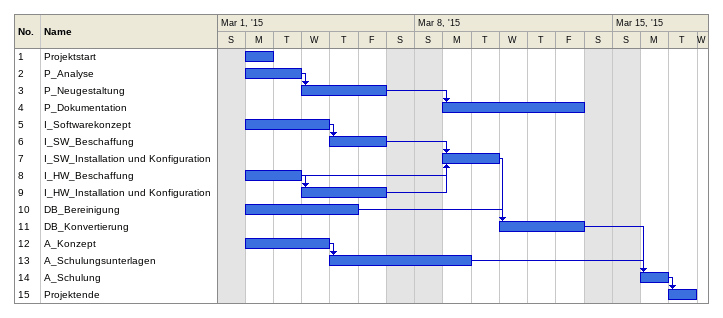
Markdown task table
| ID | Task | Start | Finish | Predecessors |
|---|---|---|---|---|
| 1 | Projektstart | 2015-03-02 | 2015-03-02 |  |
| 2 | P_Analyse | 2015-03-02 | 2015-03-03 |  |
| 3 | P_Neugestaltung | 2015-03-04 | 2015-03-06 | 2 |
| 4 | P_Dokumentation | 2015-03-09 | 2015-03-13 | 3 |
| 5 | I_Softwarekonzept | 2015-03-02 | 2015-03-04 |  |
| 6 | I_SW_Beschaffung | 2015-03-05 | 2015-03-06 | 5 |
| 7 | I_SW_Installation und Konfiguration | 2015-03-09 | 2015-03-10 | 6, 8, 9 |
| 8 | I_HW_Beschaffung | 2015-03-02 | 2015-03-03 |  |
| 9 | I_HW_Installation und Konfiguration | 2015-03-04 | 2015-03-06 | 8 |
| 10 | DB_Bereinigung | 2015-03-02 | 2015-03-05 |  |
| 11 | DB_Konvertierung | 2015-03-11 | 2015-03-13 | 7, 10 |
| 12 | A_Konzept | 2015-03-02 | 2015-03-04 |  |
| 13 | A_Schulungsunterlagen | 2015-03-05 | 2015-03-09 | 12 |
| 14 | A_Schulung | 2015-03-16 | 2015-03-16 | 11, 13 |
| 15 | Projektende | 2015-03-17 | 2015-03-17 | 14 |
